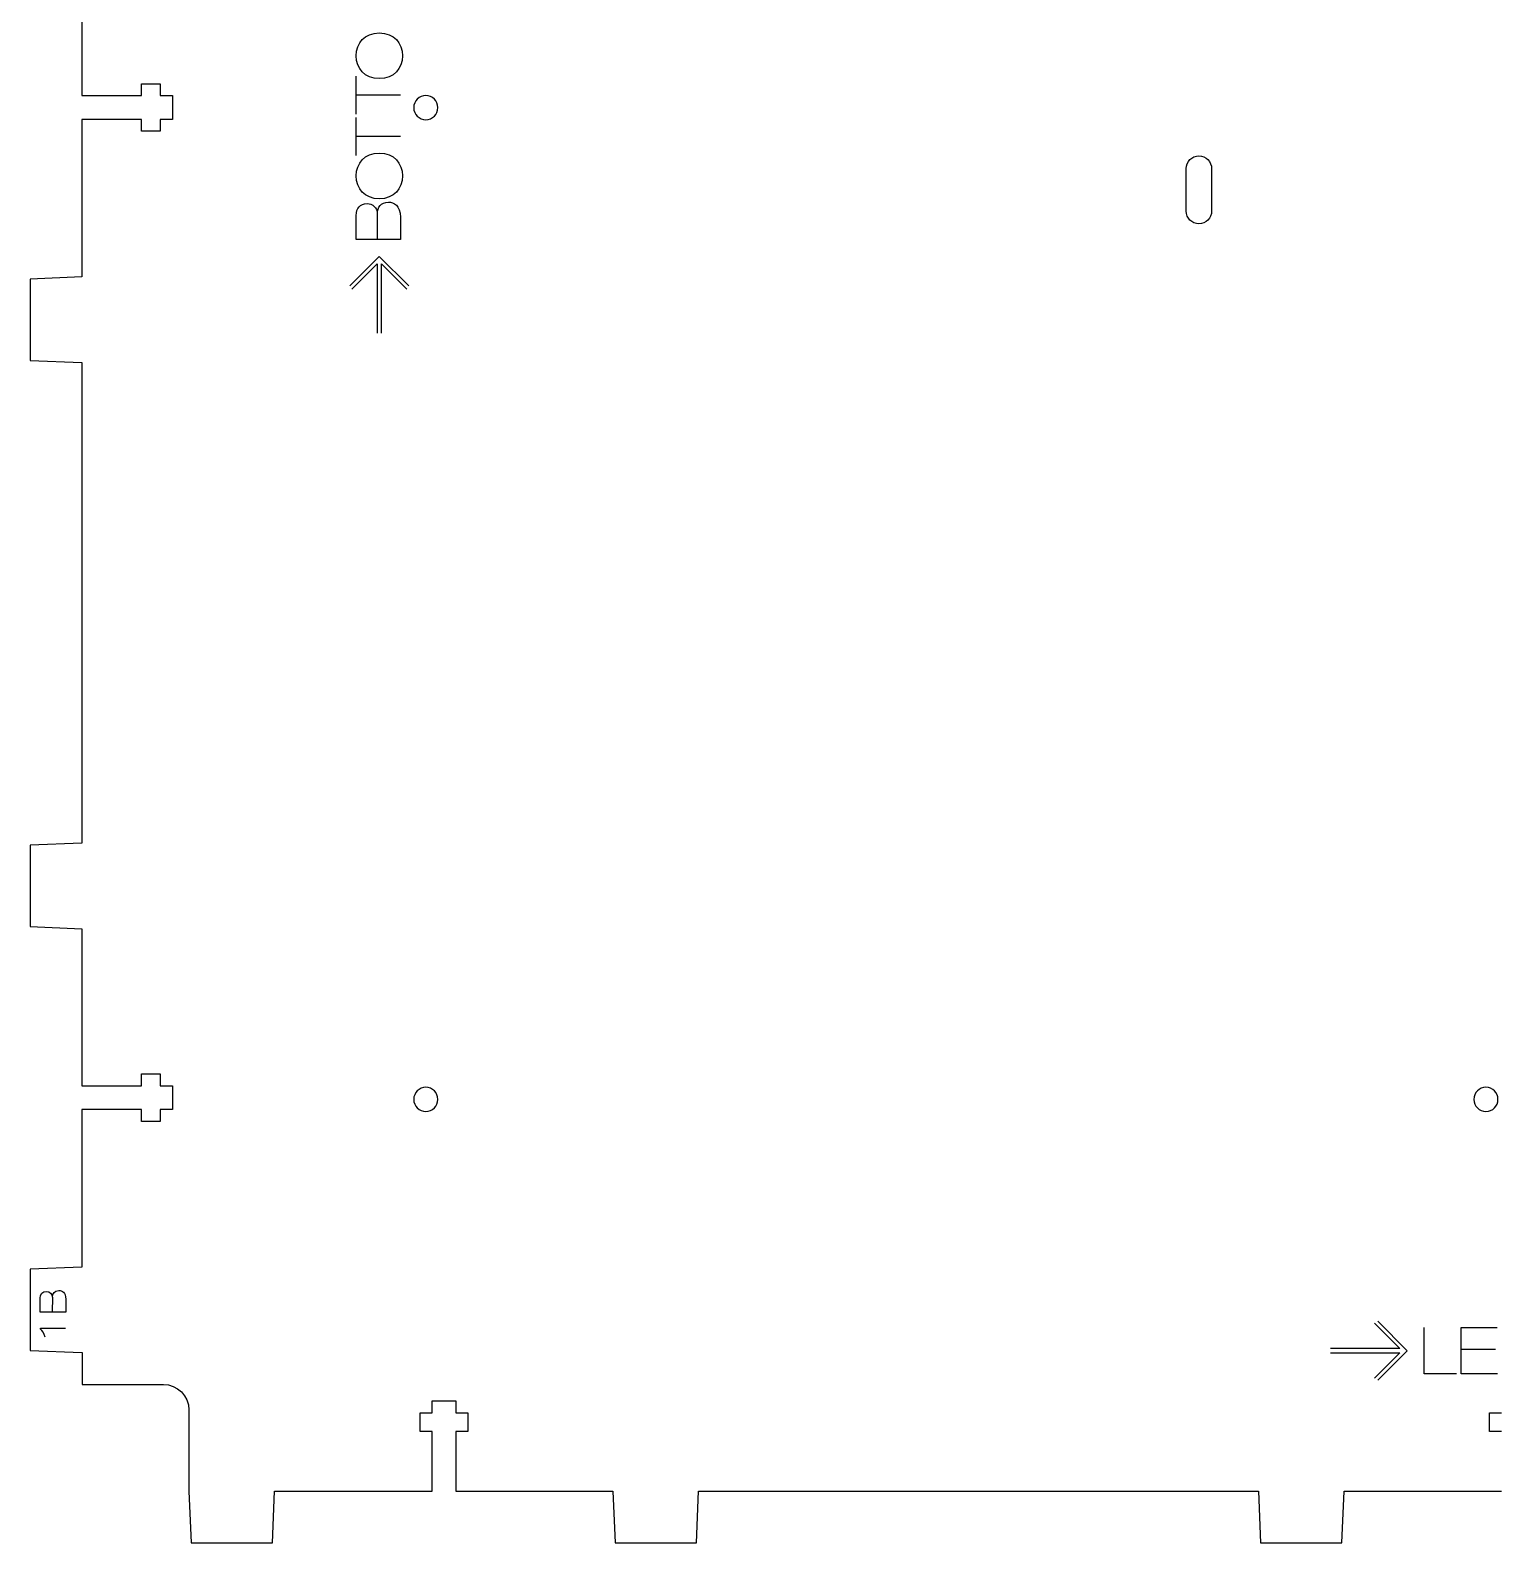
# Model space of a CAD drawing. Header units: millimetres. Extents: x -1200 to 608, y -610 to 472.
# Drawn here: x 216.7 to 389.9, y -370.1 to -191.7 of the extents above; entities that cross this region are included whole.
import ezdxf

# ---------------------------------------------------------------- set-up
doc = ezdxf.new("R2010")
doc.units = ezdxf.units.MM
doc.layers.add('CUTS', color=1, linetype='Continuous', true_color=0xff0000)
doc.layers.add('TEXT', color=5, linetype='Continuous', true_color=0x0000ff)

msp = doc.modelspace()

# ---------------------------------------------------------------- linework, layer by layer
at = {"layer": 'CUTS', "color": 1, "true_color": 0xff0000}
for points in [[(222.77, -180.84), (222.77, -199.37), (229.79, -199.37), (229.79, -197.97), (231.99, -197.97), (231.99, -199.37), (233.43, -199.37), (233.43, -202.17), (231.99, -202.17), (231.99, -203.57), (229.79, -203.57), (229.79, -202.17), (222.77, -202.17), (222.77, -220.75), (216.68, -221), (216.68, -230.6), (222.77, -230.85), (222.77, -287.53), (216.68, -287.78), (216.68, -297.38), (222.77, -297.63), (222.77, -316.16), (229.79, -316.16), (229.79, -314.76), (231.99, -314.76), (231.99, -316.16), (233.43, -316.16), (233.43, -318.96), (231.99, -318.96), (231.99, -320.36), (229.79, -320.36), (229.79, -318.96), (222.77, -318.96), (222.77, -337.53), (216.68, -337.78), (216.68, -347.38), (222.77, -347.63), (222.78, -347.63), (222.78, -351.38), (232.38, -351.38)], [(352.96, -212.99), (352.96, -207.98)], [(355.96, -207.98), (355.96, -212.99), (355.96, -212.99)], [(235.38, -354.38), (235.38, -363.96), (235.38, -363.96), (235.63, -370.05), (245.22, -370.05), (245.48, -363.96), (264.06, -363.96), (264.06, -356.94), (262.66, -356.94), (262.66, -354.74), (264.06, -354.74), (264.06, -353.3), (266.86, -353.3), (266.86, -354.74), (268.26, -354.74), (268.26, -356.94), (266.86, -356.94), (266.86, -363.96), (285.38, -363.96), (285.63, -370.05), (295.23, -370.05), (295.48, -363.96), (361.47, -363.96), (361.72, -370.05), (371.32, -370.05), (371.57, -363.96), (390.14, -363.96)], [(390.14, -356.94), (388.74, -356.94), (388.74, -354.74), (390.14, -354.74)]]:
    msp.add_lwpolyline(points, dxfattribs=at)
for points in [[(263.31, -199.37), (262.53, -199.37), (261.89, -200), (261.89, -200.79)], [(264.74, -200.79), (264.74, -200), (264.1, -199.37), (263.31, -199.37)], [(261.89, -200.79), (261.89, -201.58), (262.53, -202.21), (263.31, -202.21)], [(263.31, -202.21), (264.1, -202.21), (264.74, -201.58), (264.74, -200.79)], [(352.96, -207.98), (352.96, -207.16), (353.63, -206.48), (354.46, -206.48)], [(354.46, -206.48), (355.29, -206.48), (355.96, -207.16), (355.96, -207.98)], [(354.46, -214.49), (353.63, -214.49), (352.96, -213.81), (352.96, -212.99)], [(355.96, -212.99), (355.96, -213.81), (355.29, -214.49), (354.46, -214.49)], [(263.31, -316.33), (262.53, -316.33), (261.89, -316.97), (261.89, -317.76)], [(264.74, -317.76), (264.74, -316.97), (264.1, -316.33), (263.31, -316.33)], [(388.3, -316.33), (387.51, -316.33), (386.87, -316.97), (386.87, -317.76)], [(389.72, -317.76), (389.72, -316.97), (389.09, -316.33), (388.3, -316.33)], [(261.89, -317.76), (261.89, -318.55), (262.53, -319.18), (263.31, -319.18)], [(263.31, -319.18), (264.1, -319.18), (264.74, -318.55), (264.74, -317.76)], [(386.87, -317.76), (386.87, -318.55), (387.51, -319.18), (388.3, -319.18)], [(388.3, -319.18), (389.09, -319.18), (389.72, -318.55), (389.72, -317.76)], [(232.38, -351.38), (234.03, -351.38), (235.38, -352.73), (235.38, -354.38)]]:
    msp.add_open_spline(points, degree=3, dxfattribs=at)
at = {"layer": 'TEXT', "color": 5, "true_color": 0x0000ff}
for points in [[(255.11, -201.57), (255.11, -197.07)], [(260.32, -199.31), (255.11, -199.31)], [(255.11, -206.44), (255.11, -201.95)], [(260.32, -204.18), (255.11, -204.18)], [(255.11, -216.33), (255.11, -213.5)], [(260.32, -213.69), (260.32, -216.33), (255.11, -216.33), (255.11, -216.33)], [(257.59, -213.25), (257.59, -216.33)], [(257.59, -213.25), (257.6, -213.25)], [(254.36, -221.82), (257.83, -218.34), (261.31, -221.82)], [(254.59, -222.19), (257.58, -219.2), (257.58, -227.37)], [(258.08, -227.37), (258.08, -219.2), (261.08, -222.2)], [(217.85, -342.85), (217.85, -341.21)], [(220.87, -341.32), (220.87, -342.85), (217.85, -342.85), (217.85, -342.85)], [(219.29, -341.07), (219.28, -342.85)], [(219.28, -341.07), (219.29, -341.07)], [(375.17, -344.16), (378.16, -347.15), (369.99, -347.15)], [(375.55, -343.92), (379.02, -347.4), (375.55, -350.88)], [(217.87, -344.85), (217.87, -344.74), (220.85, -344.74)], [(384.84, -350.12), (381.02, -350.12), (381.02, -344.68)], [(389.65, -350.12), (385.37, -350.12), (385.37, -344.68), (389.61, -344.68)], [(369.99, -347.65), (378.16, -347.65), (375.16, -350.65)], [(385.37, -347.21), (389.43, -347.21)]]:
    msp.add_lwpolyline(points, dxfattribs=at)
for points in [[(255.11, -194.67), (255.11, -193.18), (256.11, -191.97), (257.83, -191.97)], [(257.83, -191.97), (259.56, -191.97), (260.56, -193.18), (260.56, -194.67)], [(257.83, -197.37), (256.11, -197.37), (255.11, -196.16), (255.11, -194.67)], [(260.56, -194.67), (260.56, -196.16), (259.56, -197.37), (257.83, -197.37)], [(255.11, -208.84), (255.11, -207.35), (256.11, -206.14), (257.83, -206.14)], [(257.83, -206.14), (259.56, -206.14), (260.56, -207.35), (260.56, -208.84)], [(257.83, -211.54), (256.11, -211.54), (255.11, -210.33), (255.11, -208.84)], [(260.56, -208.84), (260.56, -210.33), (259.56, -211.54), (257.83, -211.54)], [(255.11, -213.5), (255.11, -212.67), (255.56, -212.09), (256.4, -212.09)], [(256.4, -212.09), (257.02, -212.09), (257.6, -212.63), (257.59, -213.25)], [(257.6, -213.25), (257.63, -212.57), (258, -211.93), (258.91, -211.93)], [(258.91, -211.93), (259.51, -211.93), (260.32, -212.32), (260.32, -213.69)], [(217.85, -341.21), (217.85, -340.73), (218.11, -340.4), (218.6, -340.4)], [(218.6, -340.4), (218.95, -340.4), (219.29, -340.71), (219.28, -341.07)], [(219.29, -341.07), (219.31, -340.67), (219.52, -340.3), (220.05, -340.3)], [(220.05, -340.3), (220.4, -340.3), (220.87, -340.53), (220.87, -341.32)], [(218.43, -345.79), (218.32, -345.34), (218.08, -345.03), (217.87, -344.85)]]:
    msp.add_open_spline(points, degree=3, dxfattribs=at)

doc.saveas('drawing.dxf')
